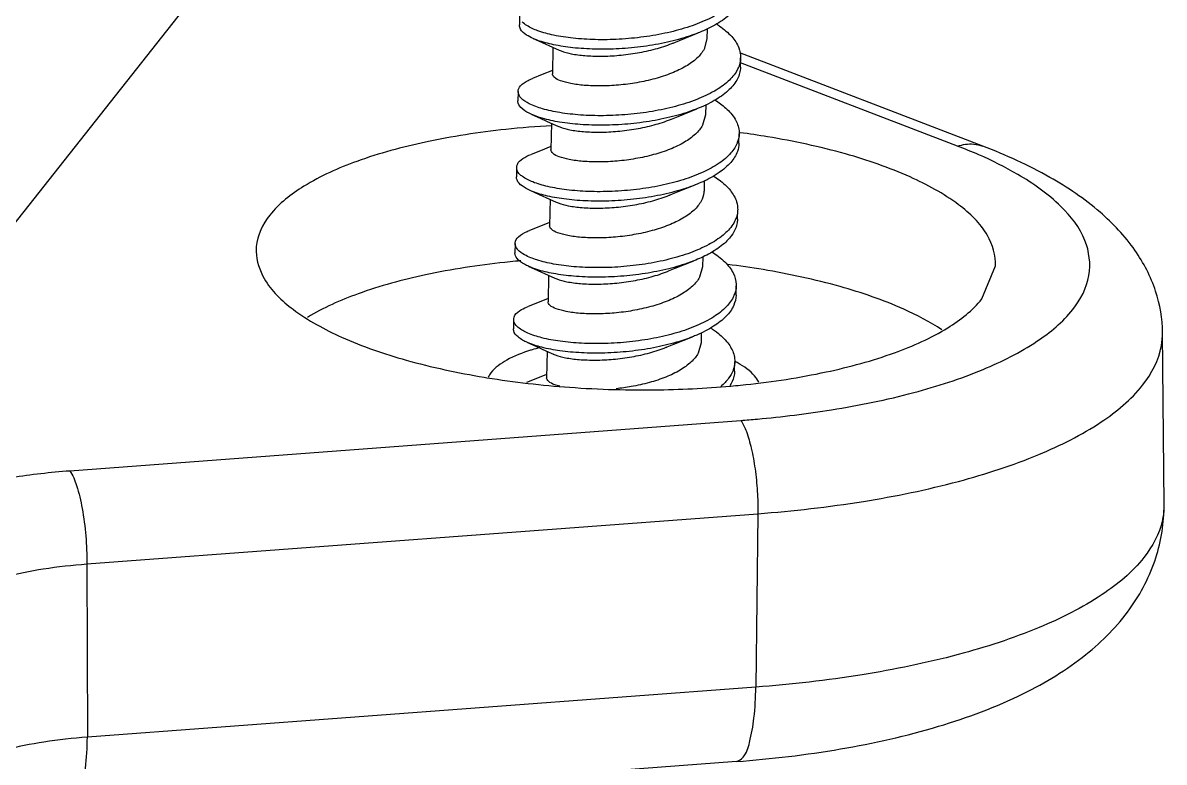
# Model space of a CAD drawing. Header units: millimetres. Extents: x 1338 to 1739, y -253 to 25.
# Drawn here: x 1490.79 to 1506.22, y -219.01 to -209.02 of the extents above; entities that cross this region are included whole.
import ezdxf

# ---------------------------------------------------------------- set-up
doc = ezdxf.new("R2010")
doc.units = ezdxf.units.MM
doc.layers.add('3_ALL_AXES', color=7, linetype='Continuous')

# ---------------------------------------------------------------- blocks, each defined once
blk = doc.blocks.new('*u41')
at = {"color": 7, "linetype": 'Continuous'}
for p, q in [((-2.334286839555716, 38.54456357741668), (-15.83675106995588, 21.47616098281668)), ((-0.7496341584558195, 34.72031165351666), (-0.7521219255559117, 34.59198331441667)), ((1.41448303214429, 34.38451977631667), (1.666839871744287, 34.48502428361667)), ((-0.304683370255816, 34.29358228001666), (-0.2127241566558951, 34.25200930351667)), ((1.325663618944191, 34.34844736051667), (1.41448303214429, 34.38451977631667)), ((1.784741385644111, 34.40556376831665), (1.745395458344092, 34.26478441001666)), ((5.514350024144278, 32.95533710351668), (2.227166633044135, 34.21709264371668)), ((2.237363442244259, 34.02052302541665), (2.239851209344124, 34.14885136451664)), ((5.174093724044269, 32.95504647321667), (2.238551889544169, 34.08182759021668)), ((-0.7695362951558309, 33.69368494051668), (-0.7720240622556958, 33.56535660141668)), ((1.305761482244179, 33.32182064751669), (1.394580895344234, 33.35789306341667)), ((1.394580895344234, 33.35789306341667), (1.646937734944231, 33.45839757061668)), ((1.764839249344277, 33.37893707581668), (1.725493321544263, 33.23815769711666)), ((-0.3245855069558274, 33.26695556701668), (-0.2326262933559065, 33.22538259051669)), ((2.217461305444203, 32.99389631241667), (2.219949072544296, 33.12222465151672)), ((-0.7894384319558867, 32.66705822761668), (-0.7919261990557516, 32.5387298884167)), ((1.374678758544178, 32.33126635041668), (1.627035598144175, 32.4317708576167)), ((1.285859345444123, 32.29519393451665), (1.374678758544178, 32.33126635041668)), ((-0.3444876437558833, 32.2403288540167), (-0.2525284301557349, 32.19875587751665)), ((2.197559168644148, 31.96726959941668), (2.20004693574424, 32.09559793851668)), ((-0.3533946338557143, 31.92016866941668), (-0.6141469055557991, 31.81632280221669)), ((-0.3437552817558753, 31.92408317231667), (-0.3533946338557143, 31.92016866941668)), ((-0.8093405687559425, 31.64043151461669), (-0.8118283358558074, 31.5121031755167)), ((1.354776621844167, 31.3046396374167), (1.607133461444164, 31.40514414461666)), ((5.501329895244226, 30.89202665081666), (5.685489189144164, 31.33590061141666)), ((-0.3643897805559391, 31.21370214101665), (-0.2724305669557907, 31.17212916461665)), ((1.265957208644068, 31.26856722161671), (1.354776621844167, 31.3046396374167)), ((1.725034975644121, 31.32568364531664), (1.685689048044196, 31.18490427111669)), ((2.177657031844319, 30.9406428864167), (2.180144798944184, 31.06897122561668)), ((-0.3732967706557702, 30.8935419564167), (-0.6340490422558105, 30.78969608921665)), ((-0.3636574185557038, 30.89745645931669), (-0.3732967706557702, 30.8935419564167)), ((-0.829242705555771, 30.61380480161665), (-0.8317304726558632, 30.48547646251666)), ((7.96415710704423, 28.1113648677167), (7.944041332444158, 30.43341917781669)), ((1.246055071844239, 30.24194050861666), (1.334874485044111, 30.27801292441666)), ((1.334874485044111, 30.27801292441666), (1.587231324644108, 30.37851743161667)), ((1.705132834844107, 30.29905672721668), (1.66578691124414, 30.15827755811665)), ((-0.3842919173557675, 30.18707542811671), (-0.2923327037558465, 30.14550245161666)), ((2.15775489514408, 29.91401617351664), (2.160242662244173, 30.04234451261664)), ((-0.393198907455826, 29.86691524341666), (-0.6539511790558663, 29.76306937621666)), ((-0.3835595553557596, 29.87082974631664), (-0.393198907455826, 29.86691524341666)), ((-6.830897702655875, 28.57006150201664), (2.242989751644245, 29.24985149591669)), ((-6.600730230755744, 27.30961887341664), (2.473157223544149, 27.98940886741667)), ((2.473157223544149, 27.98940886741667), (2.444303817144146, 25.64547853481668)), ((-6.600730230755744, 27.30961887341664), (-6.59316507805579, 24.96841691641669)), ((2.444303817144146, 25.64547853481668), (-6.59316507805579, 24.96841691641669)), ((2.183975053144195, 24.64038876021664), (-6.853493835155859, 23.9633271423167))]:
    blk.add_line(p, q, dxfattribs=at)
for points in [[(-0.5638938996557954, 34.40865983081665), (-0.442260284555914, 34.35496527161672), (-0.304683370255816, 34.29358228001666)], [(-0.3033605024556891, 33.97755163111668), (-0.4427910439558218, 33.9216708231167), (-0.5744077386557365, 33.86955056441667)], [(-0.5837960363558068, 33.38203311791665), (-0.4621624212559254, 33.32833855861668), (-0.3245855069558274, 33.26695556701668)], [(-0.3281028896558382, 32.94897036481666), (-0.4659828714557079, 32.89373492531666), (-0.5943028223557576, 32.84292663191667)], [(-0.6036981731558626, 32.35540640491666), (-0.4820645580557539, 32.30171184561669), (-0.3444876437558833, 32.2403288540167)], [(-0.623600309955691, 31.32877969191668), (-0.5019666948558097, 31.27508513261665), (-0.3643897805559391, 31.21370214101665)], [(-0.6435024467557469, 30.30215297891669), (-0.5218688316558655, 30.24845841971671), (-0.3842919173557675, 30.18707542811671)]]:
    blk.add_lwpolyline(points, dxfattribs=at)
for centre, radius, start, end in [((1.818661678244098, 34.1852482613167), 0.4261924136, 330.5795160754049, 338.2457549296003), ((1.856469000844299, 33.13403994261665), 0.3636946222, 339.4836384502959, 340.3919186911024), ((2.733207429344247, 26.58009963331665), 6.8262634813, 66.46521213869381, 69.04879068699367), ((0.3486492790441389, 19.14455412611665), 12.3087023764, 95.04533979859721, 95.37933005610512), ((1.791299663744212, 31.09004239041667), 0.3905524933, 336.255372519601, 338.3056478471993), ((0.158402113844204, 27.74062730621665), 2.570932039, 106.7075908215963, 107.1675054699009), ((0.2155482194441447, 27.5477109497167), 2.7721332003, 104.4167466377007, 106.6925570828965), ((1.422951691744174, 28.60304418571667), 1.6219729365, 61.20525989850211, 62.87739148420106), ((0.6790429402442442, 41.3439521419167), 11.6681260884, 260.5903831982061, 260.7755884179011), ((-0.865647816355704, 29.67992870681667), 0.344777864, 141.666578875801, 153.9162034441037), ((1.053302276944123, 45.13946925681671), 15.9340926593, 274.2818604706027, 275.085691465996)]:
    blk.add_arc(centre, radius, start, end, dxfattribs=at)
for points, start_tangent, end_tangent in [([(2.236557006944167, 35.05876167431666), (2.168523226344178, 34.94115675331665), (2.021156653244134, 34.80106328791669), (1.812290135744206, 34.67614109691669), (1.552060789544157, 34.57071410711666), (1.253106958444278, 34.48815688231667), (0.9299527618441061, 34.43073029211666), (0.5983008104442433, 34.39947141331663), (0.2742675322442665, 34.39414302721667), (-0.02640165325578891, 34.41324517161667), (-0.28909909365575, 34.45408818471668), (-0.5010662555557701, 34.51292368451669), (-0.6520150306557753, 34.58512710411668), (-0.7126035451558437, 34.63339045001669)], (-0.35671879378, -0.9342118079772606), (-0.6678462188178779, 0.7442992865848141)), ([(2.256919361044311, 35.04715690671668), (2.244759850444098, 34.96303042831664), (2.166035459244085, 34.81282841421665), (2.018668886144269, 34.6727349488167), (1.809802368744158, 34.5478127578167), (1.666851341944266, 34.48499518161668)], (-0.02070039880744459, -0.9997857237874588), (-0.9303446193351875, -0.366686363632553)), ([(-0.5638147635559108, 34.40883803881667), (-0.6545027977558675, 34.45679876501669), (-0.7371165050558375, 34.53709455691666), (-0.7506811175558141, 34.59200537711666)], (-0.9139398894565598, 0.4058495761487637), (-0.01531096093179241, 0.9998827803674515)), ([(1.908485760844087, 34.60881246711665), (1.956070994144284, 34.57707486521667), (2.118975745944226, 34.43496707291666), (2.214798430944256, 34.28363187371667), (2.239787376844106, 34.14885232421665)], (0.843532950657897, -0.5370774256607531), (-0.01503302924557376, -0.9998869976310832)), ([(1.666851341944266, 34.48499518161668), (1.549573022444292, 34.44238576791668), (1.250619191344185, 34.35982854321668), (0.9274649947442413, 34.30240195301667), (0.5958130433441511, 34.27114307421664), (0.2717797651441742, 34.26581468811668), (-0.02888942035588116, 34.28491683251667), (-0.2915868607558423, 34.32575984561669), (-0.5035540226558624, 34.38459534531665), (-0.5638147635559108, 34.40883803881667)], (-0.9303446193200338, -0.3666863636710007), (-0.9139398895117412, 0.4058495760245)), ([(1.745395458344092, 34.26478441001666), (1.649521207344151, 34.14490324991669), (1.499105829144128, 34.0346847899167), (1.30493443954424, 33.94065480191671), (1.081081785044262, 33.86641475181671), (0.8376397374440785, 33.81252884291666), (0.5881141222441784, 33.77987110241668), (0.3476826307442025, 33.76820839051669), (0.1262853423440902, 33.77616527571666), (-0.05832340505571665, 33.80114122981666), (-0.1946686979558763, 33.83866208541667), (-0.2796191355557767, 33.88578766331665), (-0.3046207877557663, 33.93266822891667)], (-0.4803099395039243, -0.8770988325233006), (-0.03021459931693495, 0.9995434347681531)), ([(-0.2131432465557737, 34.25098985731665), (-0.1869258693557185, 34.2412518041167), (-0.05060552475583791, 34.20372456221668), (0.1328114508442013, 34.17883830661668), (0.3533740398443115, 34.17076054281665), (0.5936337622442807, 34.18223520401671), (0.8438175670441979, 34.21481234881668), (1.086974814944142, 34.26846076381668), (1.31081519054419, 34.34245357421668), (1.32566410004415, 34.34844618401667)], (0.9248958098874218, -0.3802206475885943), (0.925610537945727, 0.3784773864365239)), ([(2.239787376844106, 34.14885232421665), (2.238838640144195, 34.12867943481672), (2.214501561244106, 34.02729016421665)], (-0.01503302909298653, -0.9998869976333774), (-0.3693691288209852, -0.929282759268688)), ([(2.189891573044179, 33.97589607321669), (2.070306708544194, 33.83096247771664), (1.885873391744099, 33.6991770753167), (1.645538908644085, 33.58519801191665), (1.360972777944198, 33.49281631411668), (1.04599847784425, 33.42477127601666), (0.7159202806442408, 33.38261706371668), (0.3867779766442254, 33.36664703111666), (0.07456578084429566, 33.37587943491667), (-0.2055465412558988, 33.40810524261667), (-0.4399523998558834, 33.45999570611667), (-0.6172709837558159, 33.52726446291666), (-0.7289014749558191, 33.60487627001669)], (-0.4901796453953914, -0.8716214288554684), (-0.6734115708376963, 0.7392677838658374)), ([(2.237299609744241, 34.02052398511665), (2.236350873044103, 34.00035109571667), (2.187403805944086, 33.84756773411669), (2.067818941444102, 33.70263413861665), (1.883385624644234, 33.5708487362167), (1.64693803794421, 33.45839680141671)], (-0.01503302932948574, -0.9998869976298217), (-0.9304032756695854, -0.3665375077987322)), ([(-0.7694143415558301, 33.69367967811667), (-0.7369521143557449, 33.76873940251664), (-0.633048435355704, 33.84349216501664), (-0.5742612781557455, 33.86917992831667)], (0.04311063622667682, 0.9990703043550696), (0.9300208835422176, 0.3675066750078875)), ([(-0.7289014749558191, 33.60487627001669), (-0.7694418844557731, 33.68729220621668), (-0.7694143415558301, 33.69367967811667)], (-0.6734115709214545, 0.7392677837895406), (0.04311063617129238, 0.9990703043574595)), ([(-0.5836823166557679, 33.3822937732167), (-0.6197587508559081, 33.39893612381667), (-0.7313892420559114, 33.47654793091669), (-0.7719296515558653, 33.55896386711669), (-0.7719021086559223, 33.56535133901667)], (-0.9165661235241307, 0.3998831594452909), (0.04311063608020251, 0.99907030436139)), ([(1.892963020244224, 33.57939601171665), (2.039278692844164, 33.4686954143167), (2.163682199544155, 33.32052533131667), (2.217837414344103, 33.16637432571667), (2.21972490624421, 33.12223011551669)], (0.8420955758839821, -0.5393283240073942), (-0.02436733054022791, -0.9997030725182069)), ([(1.64693803794421, 33.45839680141671), (1.64305114154422, 33.45686967281665), (1.358485010844106, 33.36448797501669), (1.043510710744158, 33.29644293691666), (0.7134325135441486, 33.25428872461669), (0.3842902095441332, 33.23831869201666), (0.07207801374420342, 33.24755109581668), (-0.2080343083557636, 33.27977690341669), (-0.4424401669557483, 33.33166736701668), (-0.5836823166557679, 33.3822937732167)], (-0.9304032756783136, -0.3665375077765768), (-0.916566123480789, 0.3998831595446337)), ([(-0.3122602278558588, 33.23127730261666), (-0.9350721553557833, 33.18090897421666), (-2.023258663855813, 33.00983433291668), (-2.947354647855718, 32.74982735891666), (-3.664306846855879, 32.41333729271668), (-4.126557541155762, 32.02206677051669)], (-0.9984167851442179, -0.05624876125111316), (-0.6204198472316564, -0.7842698599085957)), ([(1.725493321544263, 33.23815769711666), (1.629878696044216, 33.11851947051667), (1.480432823644151, 33.00878433411668), (1.286921977444308, 32.91478466951668), (1.063125781544159, 32.84031954041666), (0.8190834574440942, 32.78613682801665), (0.5702959233442471, 32.7534302872167), (0.3297977970441934, 32.74159662391668), (0.1076549619442631, 32.7494330697167), (-0.0780915677557914, 32.77448797201669), (-0.2146177244558203, 32.81205333411668), (-0.2995390853557183, 32.85917697001668), (-0.3245222389557512, 32.90604158581664)], (-0.4803099395057376, -0.8770988325223076), (-0.03029148137192609, 0.9995411077871157)), ([(-0.2330462880559026, 33.22436109541667), (-0.2067667047558643, 33.21460160771665), (-0.07042141195574914, 33.17708075221668), (0.1141873355441021, 33.15210479811668), (0.33558462384417, 33.14414791281666), (0.5760161153441459, 33.15581062471665), (0.8255417305442734, 33.18846836521669), (1.068983778244274, 33.24235427421667), (1.292836432744252, 33.31659432431667), (1.30576186824419, 33.32181970341668)], (0.92487592528684, -0.3802690137584334), (0.9256064795377791, 0.3784873115940333)), ([(2.21972490624421, 33.12223011551669), (2.199073018944091, 33.01198968671667)], (-0.02436733050975836, -0.9997030725189496), (-0.3355668181178657, -0.9420164067457909)), ([(5.685374293444283, 31.33590615071671), (5.576106299344247, 31.74941549351666), (5.185457115244162, 32.16373615241667), (4.529849595444148, 32.53948261041671), (3.657072709044314, 32.84967878611667), (2.603369445244198, 33.08126963091667), (2.234385734344187, 33.13645817041669)], (0.04815581911142712, 0.9988398355520807), (-0.9911720662593446, 0.1325818051890282)), ([(2.197095253144198, 33.0065741259167), (2.108268679344292, 32.86313008101666), (1.949812208244111, 32.72528512131669), (1.731385890944239, 32.60340803741667), (1.463592378744124, 32.50167446771667), (1.159438369544205, 32.42327911671669), (0.8337012173442417, 32.37028018211669), (0.5022093154441336, 32.34349912621667), (0.1810712978442552, 32.34248067251667), (-0.1141084070559373, 32.36551497711667), (-0.3689894694557552, 32.40972089271668), (-0.5711939920558962, 32.47118627331668), (-0.7109092802556916, 32.54515848411666), (-0.7481075655557561, 32.57607236471665)], (-0.3504572038306021, -0.936578746440061), (-0.7063898684275242, 0.7078229678266631)), ([(2.217237139144117, 32.99390177641669), (2.196585251844226, 32.88366134761668), (2.105780912244199, 32.73480174181668), (1.947324441144247, 32.59695678211665), (1.728898123844147, 32.47507969831668), (1.627044007244194, 32.43174953901666)], (-0.02436733052954455, -0.9997030725184675), (-0.9302468809576319, -0.3669342454290656)), ([(5.174093724044269, 32.95504647321667), (5.390595668344304, 32.98343613561667), (5.514267487844108, 32.95512081251667)], (0.948529031622378, 0.3166901895694181), (0.9342868782229611, -0.3565221300009216)), ([(7.944041332444158, 30.43341917781669), (7.85067488364416, 30.99516054891672), (7.570239758044181, 31.54866547961666), (7.098891584844296, 32.06263700301668), (6.421798814944168, 32.53268208661666), (5.514350024144278, 32.95533710351668)], (-0.008662596646494625, 0.9999624790057577), (-0.9335876420978781, 0.35834915169723)), ([(-0.7875916848558973, 32.66701873391668), (-0.7791663047557904, 32.7088287163167), (-0.7044523289557674, 32.78703756831669), (-0.5943043541558382, 32.84293051501663)], (0.02138062088474913, 0.9997714083982312), (0.9302353638344474, 0.3669634421462081)), ([(2.465788712144104, 29.26810539151666), (3.469442265644147, 29.39221840251668), (4.579599310244248, 29.62552753211668), (5.518127850644305, 29.93871153341667), (6.245577291944301, 30.31842650371669), (6.729729813844187, 30.74789236241668), (6.94954961174426, 31.20838133321666), (6.895386705244164, 31.67983129171665), (6.56970400124419, 32.14137936371668), (5.98590781124426, 32.57350368431668), (5.458974030244235, 32.83853949901669)], (0.9960592379456034, 0.08869044200602559), (-0.9164820223148344, 0.4000758712715771)), ([(-0.7481075655557561, 32.57607236471665), (-0.7813656927557986, 32.6262758424167), (-0.7875916848558973, 32.66701873391668)], (-0.7063898681881458, 0.7078229680655567), (0.02138062031278079, 0.9997714084104631)), ([(-0.6037053245559036, 32.35539012421668), (-0.7133970473557838, 32.41683014501666), (-0.7838534598558908, 32.49794750331665), (-0.7900794519557621, 32.53869039481668)], (-0.9155647203142611, 0.4021706639175328), (0.02138062077991429, 0.9997714084004731)), ([(1.627044007244194, 32.43174953901666), (1.461104611644259, 32.37334612851669), (1.156950602444113, 32.29495077761669), (0.8312134502441495, 32.24195184301669), (0.4997215483442687, 32.21517078711668), (0.178583530744163, 32.21415233341668), (-0.1165961741558021, 32.23718663791669), (-0.3714772365558474, 32.28139255361668), (-0.573681759155761, 32.34285793421668), (-0.6037053245559036, 32.35539012421668)], (-0.9302468809398945, -0.3669342454740329), (-0.9155647202755093, 0.4021706640057532)), ([(1.868396131444115, 32.55576238021666), (1.948513008744158, 32.50045057591666), (2.100446267644202, 32.35638692061667), (2.184255614444282, 32.20402890871668), (2.1998060602441, 32.09560145341663)], (0.8437557232038372, -0.5367273791793835), (-0.01459060733296468, -0.9998935514231779)), ([(-0.2529478728558843, 32.19773559491671), (-0.2267157312558084, 32.1879928565167), (-0.09018957465582389, 32.1504274944167), (0.09555695504423056, 32.12537259201667), (0.3176997902442054, 32.11753614621671), (0.558197916544259, 32.12936980961666), (0.8069854506441061, 32.16207635041667), (1.051027774744171, 32.21625906281668), (1.274823970644093, 32.29072419181665), (1.285859642244304, 32.29519320861669)], (0.9248929522849072, -0.3802275987007106), (0.9256016349217955, 0.3784991590877045)), ([(1.74486202374419, 32.3522707776167), (1.743339092644192, 32.32754137351668), (1.705591184844252, 32.21153098411668)], (-0.01613213216734033, -0.9998698686887887), (-0.4803099395084336, -0.8770988325208312)), ([(1.705591184844252, 32.21153098411668), (1.609732594244178, 32.09166447001667), (1.459364186944185, 31.98146832001669), (1.265223757644208, 31.88743878791666), (1.04137223354428, 31.81318715431667), (0.7979073701442303, 31.75928793981666), (0.5484168774441969, 31.72662718881668), (0.3079796593442552, 31.71495568021669), (0.08654368444422289, 31.72290663761669), (-0.09812249645574411, 31.7478867768167), (-0.2344727589556896, 31.7854085780167), (-0.3194233471558618, 31.83253418171665), (-0.3444250638558515, 31.87941480251664)], (-0.4803099395127075, -0.8770988325184906), (-0.03021432415319297, 0.999543443085875)), ([(-4.126557541155762, 32.02206677051669), (-4.309310494955753, 31.59799116391667), (-4.311005111055692, 31.53033063191668)], (-0.6204198472919911, -0.7842698598608662), (0.03051353869003284, -0.9995343535650048)), ([(2.175658266244227, 31.97618766171666), (2.134558856344256, 31.89719800391669), (2.003404629744182, 31.75414805091668), (1.808715717744235, 31.62509335531666), (1.559938825744211, 31.51455908531671), (1.269154594444217, 31.4261685153167), (0.9504893064440694, 31.36246658271671), (0.6194269749441901, 31.32479595611665), (0.2920553148442195, 31.3132316513167), (-0.01571768415578845, 31.32657737811667), (-0.288938433455769, 31.36242379661667), (-0.5143359437558956, 31.4172658449167), (-0.6809680855558327, 31.4866734264167), (-0.7755839880558142, 31.55875626381669)], (-0.3660265488822997, -0.9306044087115177), (-0.6258778239718135, 0.7799211174601619)), ([(2.197318293144235, 31.96727311431664), (2.193337889544182, 31.92070817641667), (2.132071089244164, 31.76886966481669), (2.000916862644317, 31.62581971181669), (1.806227950644143, 31.49676501621667), (1.607139938644195, 31.4051276940167)], (-0.01459060735463323, -0.9998935514228616), (-0.9304715302534836, -0.3663642059313938)), ([(2.1998060602441, 32.09560145341663), (2.195825656644274, 32.04903651551666), (2.175658266244227, 31.97618766171666)], (-0.01459060711468869, -0.999893551426363), (-0.3660265490437587, -0.9306044086480125)), ([(-0.8091643519558147, 31.64043298991669), (-0.8088697982557278, 31.64816857061669), (-0.7639791250558119, 31.72887288481667), (-0.6483025818558872, 31.8019305680167), (-0.614050598755739, 31.81607618341667)], (-0.008371873555634563, 0.9999649552525172), (0.9314940152230954, 0.3637566488788294)), ([(-0.7755839880558142, 31.55875626381669), (-0.7807544411557501, 31.56550714321668), (-0.8091643519558147, 31.64043298991669)], (-0.625877824093753, 0.7799211173623068), (-0.00837187390354183, 0.9999649552496044)), ([(-4.311005111055692, 31.53033063191668), (-4.201333945255783, 31.16467792771664), (-3.810684761155699, 30.75035726891667), (-3.155077241455729, 30.37461081091669), (-2.282300354955851, 30.06441463521668), (-1.228597091255779, 29.83282379041668)], (0.03051353868798495, -0.9995343535650673), (0.9865445111482329, -0.1634928974704835)), ([(-0.6234386797557363, 31.32914613431666), (-0.6834558526556975, 31.35834508731671), (-0.7832422082558423, 31.43717880411668), (-0.811652119055907, 31.5121046508167)], (-0.914950594076462, 0.403565868724214), (-0.008371873528363117, 0.9999649552527454)), ([(1.851626384944211, 31.52709934561665), (2.025457147144152, 31.39081751251666), (2.138210611344221, 31.24122899071665), (2.180011999744238, 31.08662747291669), (2.180094749844102, 31.06897239581667)], (0.8426472976049089, -0.5384659059208335), (-0.0233761516677379, -0.9997267404312076)), ([(-0.805281102455865, 31.39904713341667), (-0.9479421584558168, 31.38476669631666), (-2.021684532755899, 31.21596051861667), (-2.933526499255777, 30.95939779191667), (-3.617835142355716, 30.64149456461666)], (-0.9955954939697982, -0.09375293268497663), (-0.8557931575112367, -0.5173181531291432)), ([(1.607139938644195, 31.4051276940167), (1.557451058644119, 31.38623074621671), (1.266666827344125, 31.29784017621671), (0.9480015393442045, 31.23413824351667), (0.6169392078440978, 31.19646761691666), (0.2895675477441273, 31.18490331211666), (-0.01820545125588069, 31.19824903901667), (-0.2914262005558612, 31.23409545751667), (-0.5168237108557605, 31.28893750581665), (-0.6234386797557363, 31.32914613431666)], (-0.9304715302704596, -0.3663642058882788), (-0.9149505940799091, 0.4035658687163987)), ([(4.961123626344261, 30.47260189181668), (4.444499949044257, 30.75184738091667), (3.583301688544225, 31.05793077331668), (2.543569699244244, 31.28645178591665), (2.063068371144254, 31.35590809321667)], (-0.8344077453112654, 0.5511476340914209), (-0.9924028303331469, 0.1230309812476491)), ([(1.685689048044196, 31.18490427111669), (1.590083965544181, 31.06527497921667), (1.44068638964427, 30.95556513581664), (1.247209570744189, 30.86156808981667), (1.023418247644258, 30.78709258061667), (0.7793442565441637, 30.73289476641668), (0.5305887223441914, 30.70018555581669), (0.2900900837441895, 30.6883439500167), (0.06791293324431535, 30.69617450041665), (-0.1178877345557794, 30.72123294031667), (-0.2544270756557125, 30.75880185361666), (-0.3393452668558439, 30.80592526021667), (-0.3643264387558247, 30.85278816751668)], (-0.4803099395177125, -0.8770988325157498), (-0.03029971837072366, 0.9995408581276981)), ([(-0.2728505681557181, 31.17110765361667), (-0.2465707658557221, 31.16134810041666), (-0.1102205033557766, 31.12382629921666), (0.07444567764423482, 31.09884615991666), (0.2958816524442227, 31.09089520251666), (0.5363188705441644, 31.1025667112167), (0.7858093633442422, 31.13522746211669), (1.029274226744292, 31.18912667671668), (1.25312575084422, 31.26337831021669), (1.265957590144126, 31.26856628851669)], (0.9248758987567521, -0.3802690782839044), (0.9256062597358178, 0.3784878491284361)), ([(2.180094749844102, 31.06897239581667), (2.154188938944117, 30.94567264301668)], (-0.02337615182366339, -0.9997267404275616), (-0.3696317847240423, -0.9291783164289399)), ([(2.148791591644112, 30.93278218711669), (2.046035626444109, 30.7854255351167), (1.876713928044182, 30.64997393971669), (1.649037888344083, 30.53126408071671), (1.374060594744151, 30.43331736121667), (1.065138575544097, 30.35914407651671), (0.7372813734441479, 30.3105968215167), (0.4064206226441911, 30.28828027371668), (0.08863422174408697, 30.29152174761668), (-0.2006366155558226, 30.31840395231666), (-0.4473393047558147, 30.36585835871665), (-0.6394942130557411, 30.42981462801669), (-0.7677780341557536, 30.50539882611668)], (-0.4026404421941011, -0.9153582218507346), (-0.7651527066935168, 0.6438488451799733)), ([(2.177606982744237, 30.94064405671668), (2.146303824544248, 30.80445384801669), (2.043547859344244, 30.65709719591666), (1.87422616094409, 30.52164560061669), (1.646550121244218, 30.40293574161672), (1.587234035744132, 30.37851055971669)], (-0.02337615164918079, -0.9997267404316414), (-0.930225490976996, -0.3669884683973149)), ([(2.169580043044107, 29.71911934871667), (2.309844509444247, 29.7331844470167), (3.398031017944277, 29.90425908841667), (4.322127001944182, 30.16426606241669), (5.039079200944116, 30.50075612851668), (5.501329895244226, 30.89202665081666)], (0.9955629064775173, 0.09409834879549328), (0.6204198472491963, 0.7842698598947201)), ([(-0.8278826924558871, 30.61372798381666), (-0.8112934739558568, 30.66938895381668), (-0.7244742273558131, 30.74629013611667), (-0.633968172655841, 30.78949318411668)], (0.05639325967661057, 0.9984086339085045), (0.9289376182062054, 0.3702362779109881)), ([(-0.7830497109557655, 30.51907465771666), (-0.8259778078559066, 30.58717077081667), (-0.8278826924558871, 30.61372798381666)], (-0.7214126205733399, 0.692505473536135), (0.05639326013861238, 0.9984086338824094)), ([(-0.6435056322557102, 30.30214563491666), (-0.7702658012558459, 30.37707048691669), (-0.8284655749557714, 30.45884243171668), (-0.830370459555752, 30.48539964471667)], (-0.9174135685908128, 0.3979351004441178), (0.05639325977597279, 0.9984086339028925)), ([(-0.7677780341557536, 30.50539882611668), (-0.7830497109557655, 30.51907465771666)], (-0.7651527070693872, 0.6438488447332872), (-0.7214126200536457, 0.6925054740775226)), ([(1.829960890544271, 30.50164420111668), (1.939180095544089, 30.42343000081667), (2.079924486044092, 30.27756419751665), (2.151600138944104, 30.12434890041669), (2.15989270064415, 30.04235100211667)], (0.8433548846614397, -0.5373569935505536), (-0.01854026956202777, -0.9998281144299592)), ([(2.473157223544149, 27.98940886741667), (3.898950558344268, 28.1550930716167), (5.183615142644157, 28.42536755331668), (6.271001999744158, 28.78841986171665), (7.113582374744283, 29.22838004891668), (7.674536903644139, 29.72601985261667), (7.92935272274417, 30.25959156971669), (7.942072791044211, 30.43338296351669)], (0.9972054665405543, 0.07470781419393627), (-0.01827239279881728, 0.9998330458938661)), ([(1.587234035744132, 30.37851055971669), (1.371572827644286, 30.30498902201668), (1.062650808444232, 30.23081573741672), (0.734793606344283, 30.1822684824167), (0.4039328555440989, 30.15995193461669), (0.0861464546442221, 30.16319340841665), (-0.2031243826559148, 30.19007561321666), (-0.449827071855907, 30.23753001961666), (-0.6419819801558333, 30.30148628891669), (-0.6435056322557102, 30.30214563491666)], (-0.9302254909778368, -0.3669884683951834), (-0.9174135686436728, 0.3979351003222525)), ([(-0.6004502018558924, 30.1970138214167), (-0.9227846851558752, 30.06353489511667), (-1.136096646155693, 29.89377258901669)], (-0.9554339982233122, -0.2952048018562978), (-0.6204198472629882, -0.7842698598838097)), ([(-0.2927520820558129, 30.1444823119167), (-0.266525082555745, 30.13474137591669), (-0.1299857413557675, 30.09717246271669), (0.05581492644409991, 30.07211402271668), (0.2779920769442015, 30.06428347241672), (0.5184907155442033, 30.07612507811666), (0.7672462496441312, 30.10883428881669), (1.011320240744226, 30.16303210301669), (1.235111563844157, 30.23750761221669), (1.246055364544191, 30.2419397929167)], (0.9248947381932708, -0.3802232544997758), (0.9256013771988557, 0.3784997893362446)), ([(1.66578691124414, 30.15827755811665), (1.570311102944288, 30.03876933411669), (1.421910613844148, 29.9296059057167), (1.229158276244107, 29.83568500911667), (1.005513943544202, 29.76101341211665), (0.7608400303442977, 29.70651255631668), (0.5565205551442887, 29.67801751601667)], (-0.4803099394989576, -0.8770988325260204), (-0.9945519286304637, -0.1042423198965997)), ([(2.15989270064415, 30.04235100211667), (2.150682538844194, 29.96948583251668), (2.136755170444303, 29.92492583371666)], (-0.01854026955174786, -0.9998281144301497), (-0.3598396024793241, -0.9330141802178155)), ([(2.483576121244141, 29.7653471613167), (2.428818623144252, 29.84979306941671), (2.20421262684431, 30.02446163251665)], (-0.4324566087938656, 0.9016547462917885), (-0.8762906034586058, 0.4817829161460093)), ([(-1.191378148055719, 29.82671760541666), (-0.07364701405572305, 29.6972655039167), (1.13629025264413, 29.66316933971666), (2.169580043044107, 29.71911934871667)], (0.9870678373224129, -0.1603031020400251), (0.9955629064768932, 0.09409834880209549)), ([(-0.2028518544557301, 29.71017204411669), (-0.2744891297559207, 29.73223643961671), (-0.3593072848557313, 29.7793524458167), (-0.3842262530558855, 29.82616169851667)], (-0.9650718117126864, 0.2619854924181743), (-0.03055770115689748, 0.9995330044075613)), ([(2.136755170444303, 29.92492583371666), (2.077182261944245, 29.81875695841666), (1.973443239744256, 29.70913560401669)], (-0.3598396022063335, -0.9330141803231008), (-0.7596909269211652, -0.6502843190125845)), ([(2.157404933544285, 29.91402266301668), (2.148194771744102, 29.8411574933167), (2.09332774594418, 29.71729089881671)], (-0.01854026935742459, -0.9998281144337533), (-0.5437994732845515, -0.8392151886467765)), ([(2.242989751644245, 29.24985149591669), (2.317494433544198, 29.09874309501669), (2.38323226174407, 28.87357938111666), (2.433979368244309, 28.59567818521668), (2.464931163144229, 28.2913503868167), (2.47315722294411, 27.98940886731668)], (0.5760857348912625, -0.8173892744921444), (-0.01230890705899705, -0.9999242425339098)), ([(-9.689586151155709, 27.61561671771665), (-9.382598852055708, 27.8882583643167), (-8.918453166155814, 28.13083494691671), (-8.31949687425572, 28.3307505309167), (-7.611736616355756, 28.47945517731671), (-6.830897702655875, 28.57006150201664)], (0.620782884562429, 0.7839825318426106), (0.9971996501220344, 0.07478541165556461)), ([(-6.830897702655875, 28.57006150201664), (-6.738874453855715, 28.36887848651668), (-6.663068138755762, 28.05987614071671), (-6.614642846955803, 27.68856162071665), (-6.600730230755744, 27.30961887341664)], (0.5760857348341242, -0.8173892745324146), (-0.01230890706040293, -0.9999242425338923)), ([(2.183975053144195, 24.64038876021664), (3.589742157544151, 24.81065223361668), (4.914704000844267, 25.1160834896167), (6.063294612844174, 25.55854598081669), (6.908622370944158, 26.08659508011669), (7.502926091844074, 26.70418130471671), (7.853563979144155, 27.39261792541669), (7.96415710704423, 28.1113648677167)], (0.9972054665402206, 0.07470781419838948), (-0.008662596637855156, 0.9999624790058326)), ([(7.962170975544268, 28.11132856791664), (7.949337568144074, 27.93598441901668), (7.941647875444232, 27.89617869581667)], (0.01827286116420093, -0.9998330373341711), (-0.211537613173851, -0.9773698574299855)), ([(7.941647875444232, 27.89617869581667), (7.692240358744129, 27.39763367671668), (7.126260848544234, 26.89553693661668), (6.276135378344179, 26.45163836331665), (5.179017360844227, 26.08533800631665), (3.882857482844202, 25.81264547371666), (2.444303817144146, 25.64547853481668)], (-0.2115376130566427, -0.9773698574553537), (-0.9972054665458079, -0.07470781412380934)), ([(-8.744746567155744, 26.59378528521665), (-8.513581216755938, 26.80130272331667), (-8.166138857255874, 26.98396486691666), (-7.718163301755794, 27.13353481521665), (-7.188450752155859, 27.24374526951669), (-6.600730230755744, 27.30961887341664)], (0.6152882298542821, 0.7883022226296107), (0.9975559055168135, 0.06987285144124701)), ([(2.183566751944227, 24.64260332931667), (2.271806308544228, 24.69776048231665), (2.360502282044081, 24.89960973031668), (2.420007759044211, 25.2265385953167), (2.444303817144146, 25.64547853481668)], (0.9834251497096944, 0.1813145744789019), (0.01230890703505965, 0.9999242425342044)), ([(-6.59316507805579, 24.96841691641669), (-7.179794461655774, 24.90392247021668), (-7.710753766955804, 24.79411966841667), (-8.158773125155903, 24.64450855731667), (-8.506832829755922, 24.46075810881666), (-8.737181414355746, 24.25258332811666)], (-0.9977236913548538, -0.06743467734959754), (-0.6126562316966834, -0.7903495060814677)), ([(-6.85390185955589, 23.96554112381671), (-6.765658025355833, 24.02070481431667), (-6.676963477355912, 24.22255926751666), (-6.617460075655799, 24.54948632291666), (-6.593165071455815, 24.96841691701667)], (0.9834256466740908, 0.181311878992101), (0.01230889257378378, 0.9999242427122202))]:
    blk.add_spline(points, degree=3, dxfattribs=dict(at, start_tangent=start_tangent, end_tangent=end_tangent))
at = {"layer": '3_ALL_AXES', "color": 7, "linetype": 'Continuous'}
for p, q in [((1.787307500244196, 34.53793311461669), (1.784742742344179, 34.4056332967167)), ((-0.2978799100558263, 34.29050656761666), (-0.3048175884557622, 33.93263514681666)), ((1.767491138744163, 33.51573101011667), (1.764840605544123, 33.3790065838167)), ((-0.3177820468558821, 33.26387985461668), (-0.324719725255818, 32.90600843381668)), ((1.747518537644282, 32.48546947991667), (1.744938468744294, 32.35237987081666)), ((-0.3376841836557105, 32.23725314171668), (-0.3446218620558739, 31.8793817208167)), ((1.727650556644221, 31.46060465161668), (1.725036331944239, 31.32575315781668)), ((-0.3575863203557219, 31.21062642871669), (-0.3645239987558853, 30.8527550079167)), ((1.707765388944154, 30.43485326711669), (1.705134195144183, 30.29912644481669)), ((-0.3774884571557777, 30.18399971571671), (-0.3844261355557137, 29.82612829491666))]:
    blk.add_line(p, q, dxfattribs=at)

msp = doc.modelspace()

# ---------------------------------------------------------------- block references
msp.add_blockref('*u41', (1498.256074105655, -243.6403740174339))

doc.saveas('drawing.dxf')
